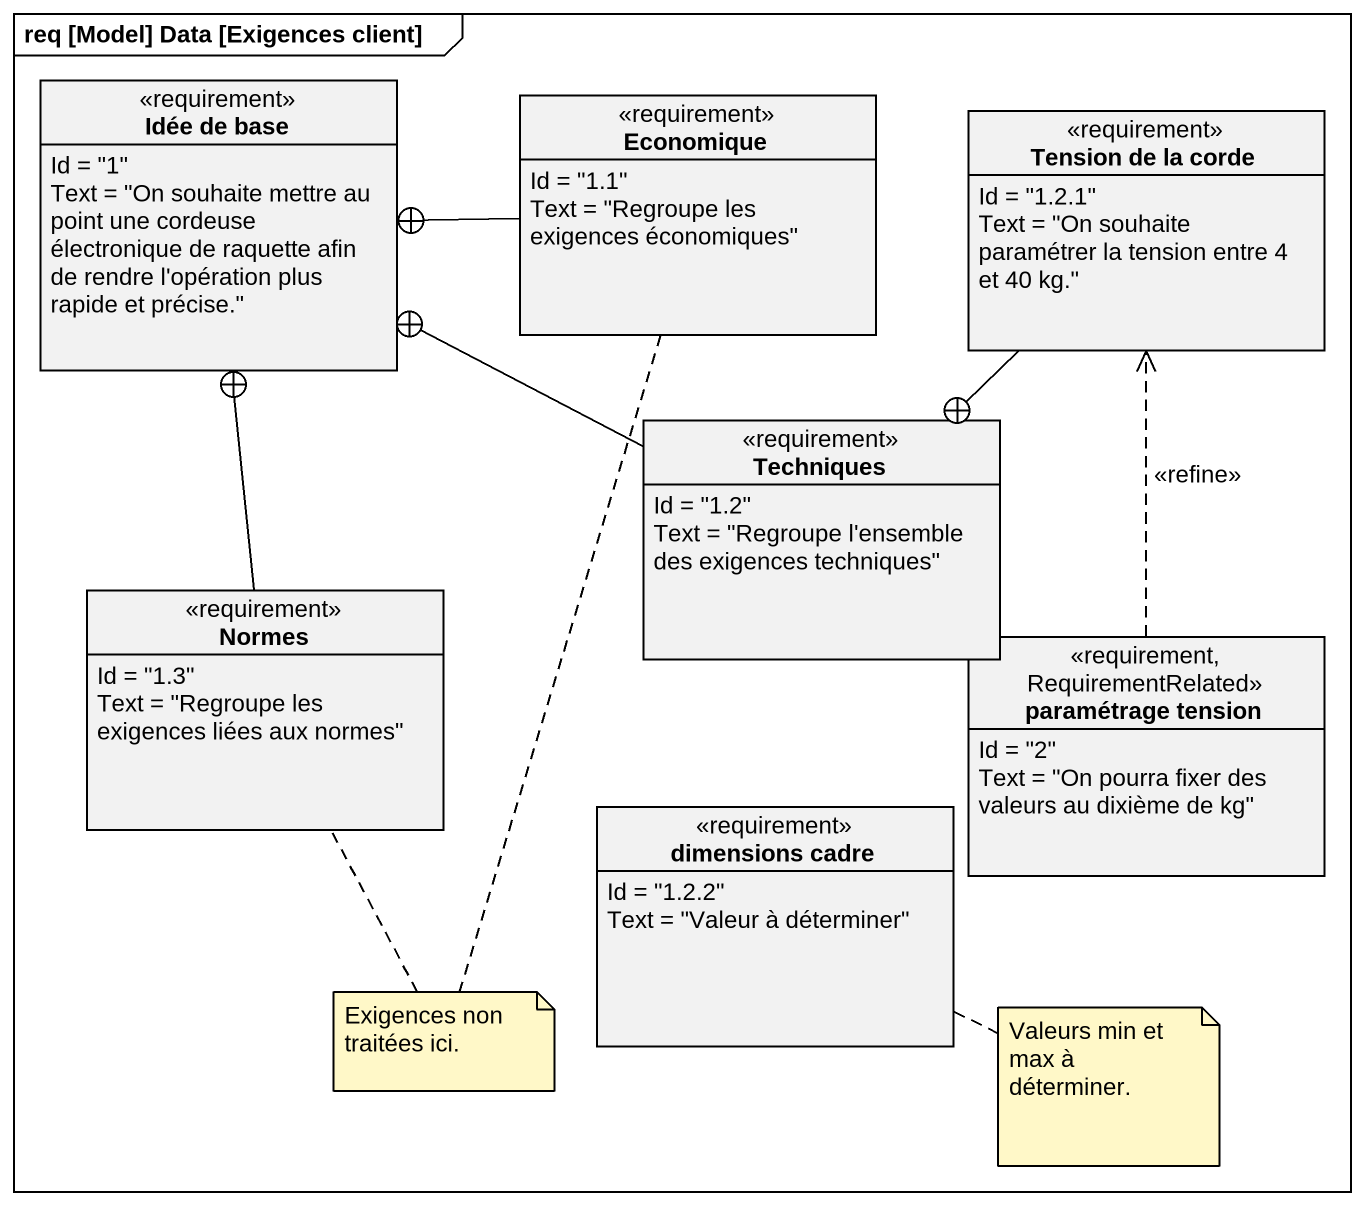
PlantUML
@startuml
mainframe req [Model] Data [Exigences client]
hide circle
hide empty members
class "Idée de base" as Idée_de_base <<requirement>> {
  Id = "1"
  Text = "On souhaite mettre au point une cordeuse électronique de raquette afin de rendre l'opération plus rapide et précise."
}
class Economique <<requirement>> {
  Id = "1.1"
  Text = "Regroupe les exigences économiques"
}
class "Tension de la corde" as Tension_de_la_corde <<requirement>> {
  Id = "1.2.1"
  Text = "On souhaite paramétrer la tension entre 4 et 40 kg."
}
class Techniques <<requirement>> {
  Id = "1.2"
  Text = "Regroupe l'ensemble des exigences techniques"
}
class Normes <<requirement>> {
  Id = "1.3"
  Text = "Regroupe les exigences liées aux normes"
}
class "paramétrage tension" as paramétrage_tension <<requirement, RequirementRelated>> {
  Id = "2"
  Text = "On pourra fixer des valeurs au dixième de kg"
}
class "dimensions cadre" as dimensions_cadre <<requirement>> {
  Id = "1.2.2"
  Text = "Valeur à déterminer"
}
Economique -left-+ Idée_de_base
Tension_de_la_corde --+ Techniques
Techniques -left-+ Idée_de_base
Normes -up-+ Idée_de_base
paramétrage_tension .up.> Tension_de_la_corde : <<refine>>
note as N1
  Exigences non
  traitées ici.
end note
N1 .. Economique
N1 .. Normes
note right of dimensions_cadre : Valeurs min et max à déterminer.
@enduml
